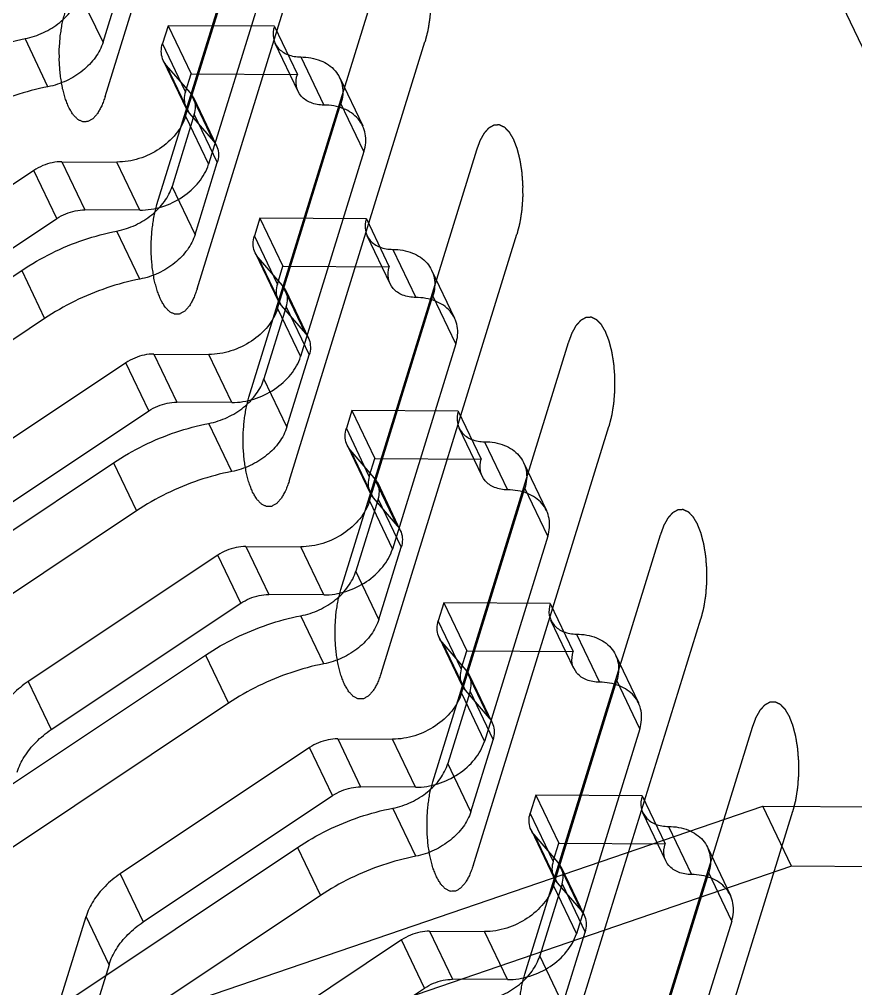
# Model space of a CAD drawing. Header units: millimetres. Extents: x 753 to 1632, y 352 to 973.
# Drawn here: x 1231.356 to 1233.516, y 774.433 to 776.938 of the extents above; entities that cross this region are included whole.
import ezdxf

# ---------------------------------------------------------------- set-up
doc = ezdxf.new("R2010")
doc.units = ezdxf.units.MM
doc.header["$LTSCALE"] = 30.734
doc.linetypes.add('HIDDEN', pattern=[0.2, 0.1, -0.1])
doc.layers.get('0').update_dxf_attribs({"linetype": 'CONTINUOUS'})
doc.layers.add('CURVES', color=7, linetype='CONTINUOUS')

msp = doc.modelspace()

# ---------------------------------------------------------------- linework, layer by layer
at = {"color": 6, "linetype": 'Continuous'}
for p, q in [((1231.78519, 776.68779), (1231.949, 777.21787)), ((1232.00838, 777.09356), (1231.84457, 776.56348)), ((1231.57191, 776.87901), (1231.62944, 777.06519)), ((1231.57191, 776.87901), (1231.51253, 777.00332)), ((1231.73968, 776.92173), (1231.72538, 776.87545)), ((1232.01455, 776.92009), (1231.73968, 776.92173)), ((1231.73968, 776.92173), (1231.79906, 776.79741)), ((1232.01454, 776.91996), (1232.07392, 776.79565)), ((1231.42957, 776.76384), (1231.37019, 776.88816)), ((1231.78476, 776.75114), (1231.72538, 776.87545)), ((1232.07598, 776.75174), (1232.0166, 776.87606)), ((1231.72752, 776.8318), (1231.7869, 776.70749)), ((1232.08263, 776.84082), (1232.142, 776.71651)), ((1231.79764, 776.74779), (1231.73532, 776.8199)), ((1231.73532, 776.8199), (1231.7947, 776.69559)), ((1231.78476, 776.75114), (1231.79906, 776.79741)), ((1231.79906, 776.79741), (1232.07393, 776.79578)), ((1232.18325, 776.78713), (1232.24263, 776.66281)), ((1231.85702, 776.62347), (1231.79764, 776.74779)), ((1231.80544, 776.73589), (1231.86482, 776.61157)), ((1232.0227, 776.19053), (1232.18651, 776.72061)), ((1232.24589, 776.59629), (1232.18651, 776.72061)), ((1231.80758, 776.69224), (1231.75004, 776.50605)), ((1231.78519, 776.68779), (1231.84457, 776.56348)), ((1231.7947, 776.69559), (1231.85702, 776.62347)), ((1231.80758, 776.69224), (1231.86695, 776.56792)), ((1232.24589, 776.59629), (1232.08208, 776.06621)), ((1231.46548, 776.5701), (1231.60753, 776.56925)), ((1231.46548, 776.5701), (1231.52486, 776.44578)), ((1231.6669, 776.44494), (1231.60753, 776.56925)), ((1231.80942, 776.38174), (1231.86695, 776.56792)), ((1231.39307, 776.54754), (1230.90376, 776.22106)), ((1231.45245, 776.42323), (1231.39307, 776.54754)), ((1231.80942, 776.38174), (1231.75004, 776.50605)), ((1231.6669, 776.44494), (1231.52486, 776.44578)), ((1230.96313, 776.09675), (1231.45245, 776.42323)), ((1231.97719, 776.42446), (1231.96289, 776.37819)), ((1232.25206, 776.42282), (1231.97719, 776.42446)), ((1231.97719, 776.42446), (1232.03657, 776.30014)), ((1232.25205, 776.42269), (1232.31143, 776.29838)), ((1231.66708, 776.26657), (1231.60771, 776.39089)), ((1232.02227, 776.25387), (1231.96289, 776.37819)), ((1232.31349, 776.25447), (1232.25411, 776.37879)), ((1231.96503, 776.33454), (1232.02441, 776.21022)), ((1232.32014, 776.34355), (1232.37952, 776.21924)), ((1232.03515, 776.25052), (1231.97283, 776.32263)), ((1231.97283, 776.32263), (1232.03221, 776.19832)), ((1230.72125, 775.86196), (1231.36158, 776.2892)), ((1231.36158, 776.2892), (1231.42096, 776.16488)), ((1232.02227, 776.25387), (1232.03657, 776.30014)), ((1232.03657, 776.30014), (1232.31144, 776.29851)), ((1232.42077, 776.28986), (1232.48014, 776.16554)), ((1232.09453, 776.1262), (1232.03515, 776.25052)), ((1232.04295, 776.23862), (1232.10233, 776.1143)), ((1232.26021, 775.69326), (1232.42402, 776.22334)), ((1232.4834, 776.09902), (1232.42402, 776.22334)), ((1232.04509, 776.19497), (1231.98755, 776.00879)), ((1232.0227, 776.19053), (1232.08208, 776.06621)), ((1232.03221, 776.19832), (1232.09453, 776.1262)), ((1232.04509, 776.19497), (1232.10447, 776.07065)), ((1231.42096, 776.16488), (1230.78063, 775.73764)), ((1232.4834, 776.09902), (1232.31959, 775.56894)), ((1231.70299, 776.07283), (1231.84504, 776.07198)), ((1231.70299, 776.07283), (1231.76237, 775.94851)), ((1231.90442, 775.94767), (1231.84504, 776.07198)), ((1232.04693, 775.88447), (1232.10447, 776.07065)), ((1231.63058, 776.05027), (1231.14127, 775.72379)), ((1231.68996, 775.92596), (1231.63058, 776.05027)), ((1232.04693, 775.88447), (1231.98755, 776.00879)), ((1231.90442, 775.94767), (1231.76237, 775.94851)), ((1231.20064, 775.59948), (1231.68996, 775.92596)), ((1232.2147, 775.92719), (1232.2004, 775.88092)), ((1232.48957, 775.92556), (1232.2147, 775.92719)), ((1232.2147, 775.92719), (1232.27408, 775.80287)), ((1232.48956, 775.92543), (1232.54894, 775.80111)), ((1231.90459, 775.7693), (1231.84522, 775.89362)), ((1232.25978, 775.7566), (1232.2004, 775.88092)), ((1232.551, 775.7572), (1232.49162, 775.88152)), ((1232.20254, 775.83727), (1232.26192, 775.71295)), ((1232.55765, 775.84629), (1232.61703, 775.72197)), ((1232.27266, 775.75325), (1232.21034, 775.82537)), ((1232.21034, 775.82537), (1232.26972, 775.70105)), ((1230.95876, 775.36469), (1231.59909, 775.79193)), ((1231.59909, 775.79193), (1231.65847, 775.66761)), ((1232.25978, 775.7566), (1232.27408, 775.80287)), ((1232.27408, 775.80287), (1232.54895, 775.80124)), ((1232.65828, 775.79259), (1232.71765, 775.66827)), ((1232.33204, 775.62893), (1232.27266, 775.75325)), ((1232.28046, 775.74135), (1232.33984, 775.61703)), ((1232.49773, 775.19599), (1232.66153, 775.72607)), ((1232.72091, 775.60175), (1232.66153, 775.72607)), ((1232.2826, 775.6977), (1232.22506, 775.51152)), ((1232.26021, 775.69326), (1232.31959, 775.56894)), ((1232.26972, 775.70105), (1232.33204, 775.62893)), ((1232.2826, 775.6977), (1232.34198, 775.57338)), ((1231.65847, 775.66761), (1231.01814, 775.24038)), ((1232.72091, 775.60175), (1232.5571, 775.07167)), ((1231.86809, 775.55301), (1231.37878, 775.22653)), ((1231.92747, 775.42869), (1231.86809, 775.55301)), ((1231.9405, 775.57556), (1232.08255, 775.57472)), ((1231.9405, 775.57556), (1231.99988, 775.45124)), ((1232.14193, 775.4504), (1232.08255, 775.57472)), ((1232.28444, 775.3872), (1232.34198, 775.57338)), ((1232.28444, 775.3872), (1232.22506, 775.51152)), ((1231.43816, 775.10221), (1231.92747, 775.42869)), ((1232.14193, 775.4504), (1231.99988, 775.45124)), ((1232.45222, 775.42992), (1232.43792, 775.38365)), ((1232.72708, 775.42829), (1232.45222, 775.42992)), ((1232.45222, 775.42992), (1232.51159, 775.30561)), ((1232.72708, 775.42816), (1232.78645, 775.30384)), ((1232.14211, 775.27204), (1232.08273, 775.39635)), ((1232.49729, 775.25933), (1232.43792, 775.38365)), ((1232.78851, 775.25993), (1232.72913, 775.38425)), ((1232.44005, 775.34), (1232.49943, 775.21568)), ((1232.51017, 775.25598), (1232.44785, 775.3281)), ((1232.44785, 775.3281), (1232.50723, 775.20378)), ((1232.79516, 775.34902), (1232.85454, 775.2247)), ((1232.49729, 775.25933), (1232.51159, 775.30561)), ((1232.51159, 775.30561), (1232.78646, 775.30397)), ((1231.19628, 774.86743), (1231.8366, 775.29466)), ((1231.8366, 775.29466), (1231.89598, 775.17034)), ((1232.89579, 775.29532), (1232.95517, 775.171)), ((1232.56955, 775.13167), (1232.51017, 775.25598)), ((1232.51797, 775.24408), (1232.57735, 775.11976)), ((1232.73524, 774.69872), (1232.89904, 775.2288)), ((1232.95842, 775.10448), (1232.89904, 775.2288)), ((1231.37878, 775.22653), (1231.43816, 775.10221)), ((1232.50723, 775.20378), (1232.56955, 775.13167)), ((1232.52011, 775.20043), (1232.46258, 775.01425)), ((1232.49773, 775.19599), (1232.5571, 775.07167)), ((1232.52011, 775.20043), (1232.57949, 775.07611)), ((1231.89598, 775.17034), (1231.25565, 774.74311)), ((1232.95842, 775.10448), (1232.79461, 774.5744)), ((1232.17801, 775.07829), (1232.32006, 775.07745)), ((1232.17801, 775.07829), (1232.23739, 774.95397)), ((1232.37944, 774.95313), (1232.32006, 775.07745)), ((1232.1056, 775.05574), (1231.61629, 774.72926)), ((1232.16498, 774.93142), (1232.1056, 775.05574)), ((1232.52195, 774.88993), (1232.57949, 775.07611)), ((1232.52195, 774.88993), (1232.46258, 775.01425)), ((1232.37944, 774.95313), (1232.23739, 774.95397)), ((1231.67567, 774.60494), (1232.16498, 774.93142)), ((1232.68973, 774.93265), (1232.67543, 774.88638)), ((1232.9646, 774.93102), (1232.68973, 774.93265)), ((1232.68973, 774.93265), (1232.7491, 774.80834)), ((1232.96459, 774.93089), (1233.02396, 774.80657)), ((1228.88166, 773.40034), (1233.27636, 774.90433)), ((1233.27636, 774.90433), (1234.13851, 774.8992)), ((1233.35058, 774.74893), (1233.27636, 774.90433)), ((1232.37962, 774.77477), (1232.32024, 774.89908)), ((1232.7348, 774.76206), (1232.67543, 774.88638)), ((1233.02602, 774.76266), (1232.96664, 774.88698)), ((1233.03267, 774.85175), (1233.09205, 774.72743)), ((1232.67756, 774.84273), (1232.73694, 774.71841)), ((1232.74768, 774.75871), (1232.68536, 774.83083)), ((1232.68536, 774.83083), (1232.74474, 774.70651)), ((1232.7348, 774.76206), (1232.7491, 774.80834)), ((1232.7491, 774.80834), (1233.02397, 774.8067)), ((1231.43379, 774.37016), (1232.07411, 774.79739)), ((1232.07411, 774.79739), (1232.13349, 774.67308)), ((1233.1333, 774.79805), (1233.19268, 774.67374)), ((1232.80706, 774.6344), (1232.74768, 774.75871)), ((1233.35058, 774.74893), (1228.95588, 773.24494)), ((1231.61629, 774.72926), (1231.67567, 774.60494)), ((1232.75548, 774.74681), (1232.81486, 774.62249)), ((1232.97275, 774.20145), (1233.13656, 774.73153)), ((1233.19593, 774.60721), (1233.13656, 774.73153)), ((1234.21273, 774.7438), (1233.35058, 774.74893)), ((1232.75762, 774.70316), (1232.70009, 774.51698)), ((1232.74474, 774.70651), (1232.80706, 774.6344)), ((1232.75762, 774.70316), (1232.817, 774.57885)), ((1232.73524, 774.69872), (1232.79461, 774.5744)), ((1232.13349, 774.67308), (1231.49316, 774.24584)), ((1231.44774, 774.35925), (1231.52794, 774.6188)), ((1231.58732, 774.49448), (1231.52794, 774.6188)), ((1233.19593, 774.60721), (1233.03213, 774.07713)), ((1232.41552, 774.58102), (1232.55757, 774.58018)), ((1232.41552, 774.58102), (1232.4749, 774.45671)), ((1232.61695, 774.45586), (1232.55757, 774.58018)), ((1232.75946, 774.39266), (1232.817, 774.57885)), ((1232.34312, 774.55847), (1231.8538, 774.23199)), ((1232.40249, 774.43415), (1232.34312, 774.55847)), ((1232.75946, 774.39266), (1232.70009, 774.51698)), ((1231.58732, 774.49448), (1231.50712, 774.23493)), ((1232.61695, 774.45586), (1232.4749, 774.45671)), ((1231.91318, 774.10767), (1232.40249, 774.43415))]:
    msp.add_line(p, q, dxfattribs=at)
at = {"color": 7, "linetype": 'Continuous'}
msp.add_line((1233.45344, 777.03338), (1240.28188, 762.73691), dxfattribs=at)
at = {"color": 6, "linetype": 'Continuous'}
for points, start_tangent, end_tangent in [([(1231.37019, 776.88816), (1231.41788, 776.90377), (1231.46004, 776.93006), (1231.49272, 776.96432), (1231.51253, 777.00332)], (0.9817247, 0.1903069), (0.2952474, 0.9554208)), ([(1232.01452, 776.92003), (1232.01228, 776.88936), (1232.02454, 776.86401), (1232.04907, 776.84701), (1232.08263, 776.84082)], (-0.2986448, -0.9543643), (0.9999823, -0.0059479)), ([(1231.12407, 776.78647), (1231.20173, 776.83118), (1231.28467, 776.86545), (1231.37019, 776.88816)], (0.8318392, 0.5550168), (0.9817247, 0.1903069)), ([(1231.57191, 776.87901), (1231.5521, 776.84), (1231.51942, 776.80574), (1231.47726, 776.77945), (1231.42957, 776.76384)], (-0.2952474, -0.9554208), (-0.9817247, -0.1903069)), ([(1231.73532, 776.8199), (1231.72565, 776.83621), (1231.72226, 776.85516), (1231.72538, 776.87545)], (-0.6538397, 0.7566331), (0.2952474, 0.9554208)), ([(1232.08263, 776.84082), (1232.13406, 776.83126), (1232.17136, 776.80526), (1232.18985, 776.76671), (1232.18651, 776.72061)], (0.9999823, -0.0059479), (-0.2952474, -0.9554208)), ([(1232.142, 776.71651), (1232.10824, 776.72278), (1232.08374, 776.7399), (1232.07163, 776.76523), (1232.07389, 776.79571)], (-0.9999823, 0.0059479), (0.2986448, 0.9543643)), ([(1231.42957, 776.76384), (1231.34404, 776.74113), (1231.2611, 776.70686), (1231.18345, 776.66215)], (-0.9817247, -0.1903069), (-0.8318392, -0.5550168)), ([(1231.78476, 776.75114), (1231.78164, 776.73085), (1231.78503, 776.7119), (1231.7947, 776.69559)], (-0.2952474, -0.9554208), (0.6538397, -0.7566331)), ([(1231.80758, 776.69224), (1231.81069, 776.71253), (1231.8073, 776.73148), (1231.79764, 776.74779)], (0.2952474, 0.9554208), (-0.6538397, 0.7566331)), ([(1232.24589, 776.59629), (1232.24922, 776.64239), (1232.23074, 776.68095), (1232.19344, 776.70695), (1232.142, 776.71651)], (0.2952474, 0.9554208), (-0.9999823, 0.0059479)), ([(1231.78519, 776.68779), (1231.76007, 776.64182), (1231.71787, 776.60363), (1231.66467, 776.57817), (1231.60753, 776.56925)], (-0.2952474, -0.9554208), (-0.9999823, 0.0059479)), ([(1231.85702, 776.62347), (1231.86668, 776.60716), (1231.87007, 776.58821), (1231.86695, 776.56792)], (0.6538397, -0.7566331), (-0.2952474, -0.9554208)), ([(1231.46548, 776.5701), (1231.44075, 776.56757), (1231.41605, 776.55988), (1231.39307, 776.54754)], (-0.9999823, 0.0059479), (-0.8318392, -0.5550168)), ([(1231.6669, 776.44494), (1231.72405, 776.45385), (1231.77725, 776.47931), (1231.81945, 776.5175), (1231.84457, 776.56348)], (0.9999823, -0.0059479), (0.2952474, 0.9554208)), ([(1231.60771, 776.39089), (1231.65539, 776.4065), (1231.69756, 776.43279), (1231.73023, 776.46705), (1231.75004, 776.50605)], (0.9817247, 0.1903069), (0.2952474, 0.9554208)), ([(1231.45245, 776.42323), (1231.47543, 776.43556), (1231.50012, 776.44325), (1231.52486, 776.44578)], (0.8318392, 0.5550168), (0.9999823, -0.0059479)), ([(1232.25203, 776.42276), (1232.2498, 776.39209), (1232.26205, 776.36675), (1232.28658, 776.34974), (1232.32014, 776.34355)], (-0.2986448, -0.9543643), (0.9999823, -0.0059479)), ([(1231.36158, 776.2892), (1231.43924, 776.33391), (1231.52218, 776.36818), (1231.60771, 776.39089)], (0.8318392, 0.5550168), (0.9817247, 0.1903069)), ([(1231.80942, 776.38174), (1231.78961, 776.34273), (1231.75693, 776.30848), (1231.71477, 776.28218), (1231.66708, 776.26657)], (-0.2952474, -0.9554208), (-0.9817247, -0.1903069)), ([(1231.97283, 776.32263), (1231.96317, 776.33894), (1231.95978, 776.35789), (1231.96289, 776.37819)], (-0.6538397, 0.7566331), (0.2952474, 0.9554208)), ([(1232.32014, 776.34355), (1232.37157, 776.334), (1232.40887, 776.30799), (1232.42736, 776.26944), (1232.42402, 776.22334)], (0.9999823, -0.0059479), (-0.2952474, -0.9554208)), ([(1232.37952, 776.21924), (1232.34575, 776.22551), (1232.32125, 776.24263), (1232.30914, 776.26796), (1232.3114, 776.29844)], (-0.9999823, 0.0059479), (0.2986448, 0.9543643)), ([(1231.66708, 776.26657), (1231.58155, 776.24386), (1231.49862, 776.2096), (1231.42096, 776.16488)], (-0.9817247, -0.1903069), (-0.8318392, -0.5550168)), ([(1232.02227, 776.25387), (1232.01915, 776.23358), (1232.02254, 776.21463), (1232.03221, 776.19832)], (-0.2952474, -0.9554208), (0.6538397, -0.7566331)), ([(1232.04509, 776.19497), (1232.04821, 776.21526), (1232.04482, 776.23421), (1232.03515, 776.25052)], (0.2952474, 0.9554208), (-0.6538397, 0.7566331)), ([(1232.4834, 776.09902), (1232.48674, 776.14512), (1232.46825, 776.18368), (1232.43095, 776.20968), (1232.37952, 776.21924)], (0.2952474, 0.9554208), (-0.9999823, 0.0059479)), ([(1232.0227, 776.19053), (1231.99759, 776.14455), (1231.95538, 776.10636), (1231.90218, 776.0809), (1231.84504, 776.07198)], (-0.2952474, -0.9554208), (-0.9999823, 0.0059479)), ([(1232.09453, 776.1262), (1232.10419, 776.10989), (1232.10758, 776.09094), (1232.10447, 776.07065)], (0.6538397, -0.7566331), (-0.2952474, -0.9554208)), ([(1231.70299, 776.07283), (1231.67826, 776.0703), (1231.65356, 776.06261), (1231.63058, 776.05027)], (-0.9999823, 0.0059479), (-0.8318392, -0.5550168)), ([(1231.90442, 775.94767), (1231.96156, 775.95658), (1232.01476, 775.98204), (1232.05696, 776.02024), (1232.08208, 776.06621)], (0.9999823, -0.0059479), (0.2952474, 0.9554208)), ([(1231.84522, 775.89362), (1231.8929, 775.90923), (1231.93507, 775.93552), (1231.96774, 775.96978), (1231.98755, 776.00879)], (0.9817247, 0.1903069), (0.2952474, 0.9554208)), ([(1231.68996, 775.92596), (1231.71294, 775.93829), (1231.73764, 775.94598), (1231.76237, 775.94851)], (0.8318392, 0.5550168), (0.9999823, -0.0059479)), ([(1232.48954, 775.92549), (1232.48731, 775.89482), (1232.49956, 775.86948), (1232.52409, 775.85247), (1232.55765, 775.84629)], (-0.2986448, -0.9543643), (0.9999823, -0.0059479)), ([(1231.59909, 775.79193), (1231.67675, 775.83664), (1231.75969, 775.87091), (1231.84522, 775.89362)], (0.8318392, 0.5550168), (0.9817247, 0.1903069)), ([(1232.04693, 775.88447), (1232.02712, 775.84546), (1231.99444, 775.81121), (1231.95228, 775.78491), (1231.90459, 775.7693)], (-0.2952474, -0.9554208), (-0.9817247, -0.1903069)), ([(1232.21034, 775.82537), (1232.20068, 775.84168), (1232.19729, 775.86063), (1232.2004, 775.88092)], (-0.6538397, 0.7566331), (0.2952474, 0.9554208)), ([(1232.55765, 775.84629), (1232.60908, 775.83673), (1232.64638, 775.81073), (1232.66487, 775.77217), (1232.66153, 775.72607)], (0.9999823, -0.0059479), (-0.2952474, -0.9554208)), ([(1232.61703, 775.72197), (1232.58326, 775.72824), (1232.55876, 775.74536), (1232.54665, 775.77069), (1232.54892, 775.80117)], (-0.9999823, 0.0059479), (0.2986448, 0.9543643)), ([(1231.90459, 775.7693), (1231.81907, 775.7466), (1231.73613, 775.71233), (1231.65847, 775.66761)], (-0.9817247, -0.1903069), (-0.8318392, -0.5550168)), ([(1232.25978, 775.7566), (1232.25666, 775.73631), (1232.26005, 775.71736), (1232.26972, 775.70105)], (-0.2952474, -0.9554208), (0.6538397, -0.7566331)), ([(1232.2826, 775.6977), (1232.28572, 775.71799), (1232.28233, 775.73694), (1232.27266, 775.75325)], (0.2952474, 0.9554208), (-0.6538397, 0.7566331)), ([(1232.72091, 775.60175), (1232.72425, 775.64785), (1232.70576, 775.68641), (1232.66846, 775.71241), (1232.61703, 775.72197)], (0.2952474, 0.9554208), (-0.9999823, 0.0059479)), ([(1232.26021, 775.69326), (1232.2351, 775.64728), (1232.1929, 775.60909), (1232.13969, 775.58363), (1232.08255, 775.57472)], (-0.2952474, -0.9554208), (-0.9999823, 0.0059479)), ([(1232.33204, 775.62893), (1232.3417, 775.61262), (1232.34509, 775.59367), (1232.34198, 775.57338)], (0.6538397, -0.7566331), (-0.2952474, -0.9554208)), ([(1231.9405, 775.57556), (1231.91577, 775.57303), (1231.89107, 775.56534), (1231.86809, 775.55301)], (-0.9999823, 0.0059479), (-0.8318392, -0.5550168)), ([(1232.14193, 775.4504), (1232.19907, 775.45931), (1232.25227, 775.48477), (1232.29447, 775.52297), (1232.31959, 775.56894)], (0.9999823, -0.0059479), (0.2952474, 0.9554208)), ([(1232.08273, 775.39635), (1232.13041, 775.41196), (1232.17258, 775.43826), (1232.20525, 775.47251), (1232.22506, 775.51152)], (0.9817247, 0.1903069), (0.2952474, 0.9554208)), ([(1231.92747, 775.42869), (1231.95045, 775.44102), (1231.97515, 775.44872), (1231.99988, 775.45124)], (0.8318392, 0.5550168), (0.9999823, -0.0059479)), ([(1232.72705, 775.42822), (1232.72482, 775.39755), (1232.73707, 775.37221), (1232.7616, 775.35521), (1232.79516, 775.34902)], (-0.2986448, -0.9543643), (0.9999823, -0.0059479)), ([(1231.8366, 775.29466), (1231.91426, 775.33938), (1231.9972, 775.37364), (1232.08273, 775.39635)], (0.8318392, 0.5550168), (0.9817247, 0.1903069)), ([(1232.28444, 775.3872), (1232.26463, 775.3482), (1232.23196, 775.31394), (1232.18979, 775.28765), (1232.14211, 775.27204)], (-0.2952474, -0.9554208), (-0.9817247, -0.1903069)), ([(1232.44785, 775.3281), (1232.43819, 775.34441), (1232.4348, 775.36336), (1232.43792, 775.38365)], (-0.6538397, 0.7566331), (0.2952474, 0.9554208)), ([(1232.79516, 775.34902), (1232.84659, 775.33946), (1232.8839, 775.31346), (1232.90238, 775.2749), (1232.89904, 775.2288)], (0.9999823, -0.0059479), (-0.2952474, -0.9554208)), ([(1232.85454, 775.2247), (1232.82077, 775.23097), (1232.79627, 775.24809), (1232.78416, 775.27342), (1232.78643, 775.30391)], (-0.9999823, 0.0059479), (0.2986448, 0.9543643)), ([(1232.14211, 775.27204), (1232.05658, 775.24933), (1231.97364, 775.21506), (1231.89598, 775.17034)], (-0.9817247, -0.1903069), (-0.8318392, -0.5550168)), ([(1232.49729, 775.25933), (1232.49418, 775.23904), (1232.49757, 775.22009), (1232.50723, 775.20378)], (-0.2952474, -0.9554208), (0.6538397, -0.7566331)), ([(1232.52011, 775.20043), (1232.52323, 775.22072), (1232.51984, 775.23967), (1232.51017, 775.25598)], (0.2952474, 0.9554208), (-0.6538397, 0.7566331)), ([(1231.37878, 775.22653), (1231.33939, 775.19426), (1231.30926, 775.15658), (1231.29043, 775.11607)], (-0.8318392, -0.5550168), (-0.2952474, -0.9554208)), ([(1232.95842, 775.10448), (1232.96176, 775.15059), (1232.94327, 775.18914), (1232.90597, 775.21514), (1232.85454, 775.2247)], (0.2952474, 0.9554208), (-0.9999823, 0.0059479)), ([(1232.49773, 775.19599), (1232.47261, 775.15002), (1232.43041, 775.11182), (1232.3772, 775.08636), (1232.32006, 775.07745)], (-0.2952474, -0.9554208), (-0.9999823, 0.0059479)), ([(1232.56955, 775.13167), (1232.57922, 775.11536), (1232.58261, 775.09641), (1232.57949, 775.07611)], (0.6538397, -0.7566331), (-0.2952474, -0.9554208)), ([(1231.34981, 774.99175), (1231.36864, 775.03226), (1231.39877, 775.06994), (1231.43816, 775.10221)], (0.2952474, 0.9554208), (0.8318392, 0.5550168)), ([(1232.17801, 775.07829), (1232.15328, 775.07576), (1232.12858, 775.06807), (1232.1056, 775.05574)], (-0.9999823, 0.0059479), (-0.8318392, -0.5550168)), ([(1232.37944, 774.95313), (1232.43658, 774.96204), (1232.48978, 774.9875), (1232.53199, 775.0257), (1232.5571, 775.07167)], (0.9999823, -0.0059479), (0.2952474, 0.9554208)), ([(1232.32024, 774.89908), (1232.36793, 774.91469), (1232.41009, 774.94099), (1232.44276, 774.97524), (1232.46258, 775.01425)], (0.9817247, 0.1903069), (0.2952474, 0.9554208)), ([(1232.16498, 774.93142), (1232.18796, 774.94375), (1232.21266, 774.95145), (1232.23739, 774.95397)], (0.8318392, 0.5550168), (0.9999823, -0.0059479)), ([(1232.96456, 774.93095), (1232.96233, 774.90028), (1232.97458, 774.87494), (1232.99911, 774.85794), (1233.03267, 774.85175)], (-0.2986448, -0.9543643), (0.9999823, -0.0059479)), ([(1232.07411, 774.79739), (1232.15177, 774.84211), (1232.23471, 774.87638), (1232.32024, 774.89908)], (0.8318392, 0.5550168), (0.9817247, 0.1903069)), ([(1232.52195, 774.88993), (1232.50214, 774.85093), (1232.46947, 774.81667), (1232.4273, 774.79038), (1232.37962, 774.77477)], (-0.2952474, -0.9554208), (-0.9817247, -0.1903069)), ([(1232.68536, 774.83083), (1232.6757, 774.84714), (1232.67231, 774.86609), (1232.67543, 774.88638)], (-0.6538397, 0.7566331), (0.2952474, 0.9554208)), ([(1233.03267, 774.85175), (1233.08411, 774.84219), (1233.12141, 774.81619), (1233.13989, 774.77763), (1233.13656, 774.73153)], (0.9999823, -0.0059479), (-0.2952474, -0.9554208)), ([(1233.09205, 774.72743), (1233.05828, 774.7337), (1233.03378, 774.75082), (1233.02167, 774.77615), (1233.02394, 774.80664)], (-0.9999823, 0.0059479), (0.2986448, 0.9543643)), ([(1232.37962, 774.77477), (1232.29409, 774.75206), (1232.21115, 774.71779), (1232.13349, 774.67308)], (-0.9817247, -0.1903069), (-0.8318392, -0.5550168)), ([(1232.7348, 774.76206), (1232.73169, 774.74177), (1232.73508, 774.72282), (1232.74474, 774.70651)], (-0.2952474, -0.9554208), (0.6538397, -0.7566331)), ([(1232.75762, 774.70316), (1232.76074, 774.72345), (1232.75735, 774.7424), (1232.74768, 774.75871)], (0.2952474, 0.9554208), (-0.6538397, 0.7566331)), ([(1231.61629, 774.72926), (1231.57691, 774.69699), (1231.54677, 774.65931), (1231.52794, 774.6188)], (-0.8318392, -0.5550168), (-0.2952474, -0.9554208)), ([(1233.19593, 774.60721), (1233.19927, 774.65332), (1233.18078, 774.69187), (1233.14348, 774.71787), (1233.09205, 774.72743)], (0.2952474, 0.9554208), (-0.9999823, 0.0059479)), ([(1232.73524, 774.69872), (1232.71012, 774.65275), (1232.66792, 774.61455), (1232.61471, 774.58909), (1232.55757, 774.58018)], (-0.2952474, -0.9554208), (-0.9999823, 0.0059479)), ([(1232.80706, 774.6344), (1232.81673, 774.61809), (1232.82012, 774.59914), (1232.817, 774.57885)], (0.6538397, -0.7566331), (-0.2952474, -0.9554208)), ([(1231.58732, 774.49448), (1231.60615, 774.53499), (1231.63628, 774.57267), (1231.67567, 774.60494)], (0.2952474, 0.9554208), (0.8318392, 0.5550168)), ([(1232.41552, 774.58102), (1232.39079, 774.5785), (1232.36609, 774.5708), (1232.34312, 774.55847)], (-0.9999823, 0.0059479), (-0.8318392, -0.5550168)), ([(1232.61695, 774.45586), (1232.67409, 774.46477), (1232.7273, 774.49024), (1232.7695, 774.52843), (1232.79461, 774.5744)], (0.9999823, -0.0059479), (0.2952474, 0.9554208)), ([(1232.55775, 774.40182), (1232.60544, 774.41743), (1232.6476, 774.44372), (1232.68027, 774.47798), (1232.70009, 774.51698)], (0.9817247, 0.1903069), (0.2952474, 0.9554208)), ([(1232.40249, 774.43415), (1232.42547, 774.44649), (1232.45017, 774.45418), (1232.4749, 774.45671)], (0.8318392, 0.5550168), (0.9999823, -0.0059479))]:
    msp.add_spline(points, degree=3, dxfattribs=dict(at, start_tangent=start_tangent, end_tangent=end_tangent))
at = {"layer": 'CURVES', "color": 4, "linetype": 'Continuous'}
for p, q in [((1231.57758, 776.73886), (1231.92857, 777.87469)), ((1231.71118, 776.45915), (1232.06217, 777.59497)), ((1231.81509, 776.24159), (1232.16609, 777.37742)), ((1231.94869, 775.96188), (1232.29969, 777.09771)), ((1232.0526, 775.74433), (1232.4036, 776.88015)), ((1232.1862, 775.46461), (1232.5372, 776.60044)), ((1232.29011, 775.24706), (1232.64111, 776.38288)), ((1232.42371, 774.96734), (1232.77471, 776.10317)), ((1232.52762, 774.74979), (1232.87862, 775.88561)), ((1232.66122, 774.47008), (1233.01222, 775.6059)), ((1232.76513, 774.25252), (1233.11613, 775.38834)), ((1232.89873, 773.97281), (1233.24973, 775.10863)), ((1233.00264, 773.75525), (1233.35364, 774.89108))]:
    msp.add_line(p, q, dxfattribs=at)
at = {"layer": 'CURVES', "color": 8, "linetype": 'HIDDEN', "start_tangent": (0.3514462, 0.9362081), "end_tangent": (-0.243713, -0.9698474)}
for points in [[(1232.29969, 777.09771), (1232.30429, 777.10998), (1232.3066, 777.11612), (1232.3089, 777.12226), (1232.31161, 777.12713), (1232.31433, 777.132), (1232.31704, 777.13687), (1232.31975, 777.14174), (1232.32276, 777.14515), (1232.32578, 777.14856), (1232.32879, 777.15198), (1232.33181, 777.15539), (1232.33507, 777.15724), (1232.33833, 777.15908), (1232.3416, 777.16093), (1232.34486, 777.16278), (1232.34813, 777.16292), (1232.3514, 777.16307), (1232.35467, 777.16321), (1232.35794, 777.16335), (1232.36115, 777.16184), (1232.36436, 777.16032), (1232.36757, 777.1588), (1232.37078, 777.15729), (1232.37381, 777.15417), (1232.37684, 777.15105), (1232.37987, 777.14793), (1232.3829, 777.14481), (1232.38567, 777.14011), (1232.38845, 777.13541), (1232.39123, 777.13071), (1232.394, 777.12601), (1232.39632, 777.12008), (1232.39865, 777.11414), (1232.40097, 777.10821), (1232.40329, 777.10227), (1232.40512, 777.09526), (1232.40695, 777.08824), (1232.41061, 777.07421), (1232.41314, 777.05856), (1232.41568, 777.04291), (1232.41701, 777.02593), (1232.41833, 777.00894), (1232.41836, 776.99187), (1232.41838, 776.97479), (1232.41713, 776.95799), (1232.41589, 776.94118), (1232.41342, 776.92529), (1232.41094, 776.90939), (1232.40727, 776.89477), (1232.4036, 776.88015)], [(1232.5372, 776.60044), (1232.54181, 776.61271), (1232.54411, 776.61885), (1232.54641, 776.62499), (1232.54913, 776.62986), (1232.55184, 776.63473), (1232.55455, 776.6396), (1232.55726, 776.64447), (1232.56027, 776.64788), (1232.56329, 776.65129), (1232.5663, 776.65471), (1232.56932, 776.65812), (1232.57258, 776.65997), (1232.57584, 776.66182), (1232.57911, 776.66366), (1232.58237, 776.66551), (1232.58564, 776.66565), (1232.58891, 776.6658), (1232.59218, 776.66594), (1232.59545, 776.66609), (1232.59866, 776.66457), (1232.60187, 776.66305), (1232.60508, 776.66153), (1232.60829, 776.66002), (1232.61132, 776.6569), (1232.61435, 776.65378), (1232.61738, 776.65066), (1232.62041, 776.64754), (1232.62318, 776.64284), (1232.62596, 776.63814), (1232.62874, 776.63344), (1232.63151, 776.62874), (1232.63384, 776.62281), (1232.63616, 776.61687), (1232.63848, 776.61094), (1232.6408, 776.605), (1232.64263, 776.59799), (1232.64446, 776.59097), (1232.64812, 776.57695), (1232.65065, 776.56129), (1232.65319, 776.54564), (1232.65452, 776.52866), (1232.65584, 776.51167), (1232.65587, 776.4946), (1232.65589, 776.47753), (1232.65464, 776.46072), (1232.6534, 776.44391), (1232.65093, 776.42802), (1232.64846, 776.41212), (1232.64478, 776.3975), (1232.64111, 776.38288)], [(1232.77471, 776.10317), (1232.77932, 776.11545), (1232.78162, 776.12158), (1232.78393, 776.12772), (1232.78664, 776.13259), (1232.78935, 776.13746), (1232.79206, 776.14233), (1232.79477, 776.1472), (1232.79779, 776.15061), (1232.8008, 776.15403), (1232.80382, 776.15744), (1232.80683, 776.16085), (1232.81009, 776.1627), (1232.81336, 776.16455), (1232.81662, 776.16639), (1232.81988, 776.16824), (1232.82315, 776.16838), (1232.82642, 776.16853), (1232.82969, 776.16867), (1232.83296, 776.16882), (1232.83617, 776.1673), (1232.83938, 776.16578), (1232.84259, 776.16427), (1232.84581, 776.16275), (1232.84883, 776.15963), (1232.85186, 776.15651), (1232.85489, 776.15339), (1232.85792, 776.15027), (1232.8607, 776.14557), (1232.86347, 776.14087), (1232.86625, 776.13617), (1232.86902, 776.13147), (1232.87135, 776.12554), (1232.87367, 776.1196), (1232.87599, 776.11367), (1232.87831, 776.10773), (1232.88014, 776.10072), (1232.88197, 776.09371), (1232.88563, 776.07968), (1232.88816, 776.06403), (1232.8907, 776.04837), (1232.89203, 776.03139), (1232.89336, 776.01441), (1232.89338, 775.99733), (1232.8934, 775.98026), (1232.89216, 775.96345), (1232.89091, 775.94665), (1232.88844, 775.93075), (1232.88597, 775.91485), (1232.88229, 775.90023), (1232.87862, 775.88561)], [(1233.01222, 775.6059), (1233.01683, 775.61818), (1233.01913, 775.62432), (1233.02144, 775.63045), (1233.02415, 775.63532), (1233.02686, 775.64019), (1233.02957, 775.64506), (1233.03228, 775.64993), (1233.0353, 775.65334), (1233.03831, 775.65676), (1233.04133, 775.66017), (1233.04434, 775.66359), (1233.0476, 775.66543), (1233.05087, 775.66728), (1233.05413, 775.66912), (1233.05739, 775.67097), (1233.06066, 775.67112), (1233.06393, 775.67126), (1233.0672, 775.6714), (1233.07047, 775.67155), (1233.07368, 775.67003), (1233.0769, 775.66851), (1233.08011, 775.667), (1233.08332, 775.66548), (1233.08635, 775.66236), (1233.08937, 775.65924), (1233.0924, 775.65612), (1233.09543, 775.653), (1233.09821, 775.6483), (1233.10098, 775.6436), (1233.10376, 775.6389), (1233.10654, 775.6342), (1233.10886, 775.62827), (1233.11118, 775.62233), (1233.1135, 775.6164), (1233.11582, 775.61047), (1233.11765, 775.60345), (1233.11948, 775.59644), (1233.12314, 775.58241), (1233.12567, 775.56676), (1233.12821, 775.5511), (1233.12954, 775.53412), (1233.13087, 775.51714), (1233.13089, 775.50006), (1233.13091, 775.48299), (1233.12967, 775.46618), (1233.12842, 775.44938), (1233.12595, 775.43348), (1233.12348, 775.41759), (1233.1198, 775.40297), (1233.11613, 775.38834)], [(1233.24973, 775.10863), (1233.25434, 775.12091), (1233.25664, 775.12705), (1233.25895, 775.13319), (1233.26166, 775.13805), (1233.26437, 775.14292), (1233.26708, 775.14779), (1233.26979, 775.15266), (1233.27281, 775.15608), (1233.27582, 775.15949), (1233.27884, 775.1629), (1233.28185, 775.16632), (1233.28512, 775.16816), (1233.28838, 775.17001), (1233.29164, 775.17186), (1233.2949, 775.1737), (1233.29817, 775.17385), (1233.30144, 775.17399), (1233.30471, 775.17414), (1233.30798, 775.17428), (1233.3112, 775.17276), (1233.31441, 775.17125), (1233.31762, 775.16973), (1233.32083, 775.16821), (1233.32386, 775.16509), (1233.32689, 775.16197), (1233.32991, 775.15885), (1233.33294, 775.15573), (1233.33572, 775.15103), (1233.33849, 775.14633), (1233.34127, 775.14164), (1233.34405, 775.13694), (1233.34637, 775.131), (1233.34869, 775.12507), (1233.35101, 775.11913), (1233.35333, 775.1132), (1233.35516, 775.10618), (1233.35699, 775.09917), (1233.36065, 775.08514), (1233.36319, 775.06949), (1233.36572, 775.05384), (1233.36705, 775.03685), (1233.36838, 775.01987), (1233.3684, 775.00279), (1233.36843, 774.98572), (1233.36718, 774.96891), (1233.36593, 774.95211), (1233.36346, 774.93621), (1233.36099, 774.92032), (1233.35732, 774.9057), (1233.35364, 774.89108)]]:
    msp.add_spline(points, degree=3, dxfattribs=at)
at = {"layer": 'CURVES', "color": 4, "linetype": 'Continuous', "start_tangent": (-0.3514462, -0.9362081), "end_tangent": (0.243713, 0.9698474)}
for points in [[(1231.57758, 776.73886), (1231.57297, 776.72659), (1231.57067, 776.72045), (1231.56836, 776.71431), (1231.56565, 776.70944), (1231.56294, 776.70457), (1231.56023, 776.6997), (1231.55752, 776.69483), (1231.5545, 776.69142), (1231.55149, 776.68801), (1231.54847, 776.68459), (1231.54546, 776.68118), (1231.54219, 776.67933), (1231.53893, 776.67748), (1231.53567, 776.67564), (1231.53241, 776.67379), (1231.52914, 776.67365), (1231.52587, 776.6735), (1231.52259, 776.67336), (1231.51932, 776.67322), (1231.51611, 776.67473), (1231.5129, 776.67625), (1231.50969, 776.67777), (1231.50648, 776.67928), (1231.50345, 776.6824), (1231.50042, 776.68552), (1231.49739, 776.68864), (1231.49437, 776.69176), (1231.49159, 776.69646), (1231.48881, 776.70116), (1231.48604, 776.70586), (1231.48326, 776.71056), (1231.48094, 776.71649), (1231.47862, 776.72243), (1231.4763, 776.72836), (1231.47398, 776.7343), (1231.47215, 776.74131), (1231.47032, 776.74833), (1231.46666, 776.76235), (1231.46412, 776.77801), (1231.46159, 776.79366), (1231.46026, 776.81064), (1231.45893, 776.82763), (1231.45891, 776.8447), (1231.45888, 776.86178), (1231.46013, 776.87858), (1231.46138, 776.89539), (1231.46385, 776.91128), (1231.46632, 776.92718), (1231.46999, 776.9418), (1231.47367, 776.95642)], [(1231.81509, 776.24159), (1231.81048, 776.22932), (1231.80818, 776.22318), (1231.80587, 776.21704), (1231.80316, 776.21217), (1231.80045, 776.2073), (1231.79774, 776.20243), (1231.79503, 776.19756), (1231.79201, 776.19415), (1231.789, 776.19074), (1231.78598, 776.18732), (1231.78297, 776.18391), (1231.7797, 776.18206), (1231.77644, 776.18022), (1231.77318, 776.17837), (1231.76992, 776.17652), (1231.76665, 776.17638), (1231.76338, 776.17624), (1231.76011, 776.17609), (1231.75683, 776.17595), (1231.75362, 776.17746), (1231.75041, 776.17898), (1231.7472, 776.1805), (1231.74399, 776.18201), (1231.74096, 776.18513), (1231.73793, 776.18825), (1231.73491, 776.19137), (1231.73188, 776.19449), (1231.7291, 776.19919), (1231.72632, 776.20389), (1231.72355, 776.20859), (1231.72077, 776.21329), (1231.71845, 776.21923), (1231.71613, 776.22516), (1231.71381, 776.23109), (1231.71149, 776.23703), (1231.70966, 776.24404), (1231.70783, 776.25106), (1231.70417, 776.26509), (1231.70163, 776.28074), (1231.6991, 776.29639), (1231.69777, 776.31337), (1231.69644, 776.33036), (1231.69642, 776.34743), (1231.69639, 776.36451), (1231.69764, 776.38131), (1231.69889, 776.39812), (1231.70136, 776.41401), (1231.70383, 776.42991), (1231.7075, 776.44453), (1231.71118, 776.45915)], [(1232.0526, 775.74433), (1232.04799, 775.73205), (1232.04569, 775.72591), (1232.04338, 775.71977), (1232.04067, 775.7149), (1232.03796, 775.71003), (1232.03525, 775.70517), (1232.03254, 775.7003), (1232.02952, 775.69688), (1232.02651, 775.69347), (1232.02349, 775.69005), (1232.02048, 775.68664), (1232.01722, 775.68479), (1232.01395, 775.68295), (1232.01069, 775.6811), (1232.00743, 775.67925), (1232.00416, 775.67911), (1232.00089, 775.67897), (1231.99762, 775.67882), (1231.99435, 775.67868), (1231.99113, 775.6802), (1231.98792, 775.68171), (1231.98471, 775.68323), (1231.9815, 775.68475), (1231.97847, 775.68787), (1231.97545, 775.69099), (1231.97242, 775.69411), (1231.96939, 775.69723), (1231.96661, 775.70192), (1231.96384, 775.70662), (1231.96106, 775.71132), (1231.95828, 775.71602), (1231.95596, 775.72196), (1231.95364, 775.72789), (1231.95132, 775.73383), (1231.949, 775.73976), (1231.94717, 775.74677), (1231.94534, 775.75379), (1231.94168, 775.76782), (1231.93915, 775.78347), (1231.93661, 775.79912), (1231.93528, 775.81611), (1231.93395, 775.83309), (1231.93393, 775.85016), (1231.93391, 775.86724), (1231.93515, 775.88404), (1231.9364, 775.90085), (1231.93887, 775.91674), (1231.94134, 775.93264), (1231.94502, 775.94726), (1231.94869, 775.96188)], [(1232.29011, 775.24706), (1232.2855, 775.23478), (1232.2832, 775.22864), (1232.28089, 775.2225), (1232.27818, 775.21763), (1232.27547, 775.21277), (1232.27276, 775.2079), (1232.27005, 775.20303), (1232.26703, 775.19961), (1232.26402, 775.1962), (1232.261, 775.19279), (1232.25799, 775.18937), (1232.25473, 775.18753), (1232.25146, 775.18568), (1232.2482, 775.18383), (1232.24494, 775.18199), (1232.24167, 775.18184), (1232.2384, 775.1817), (1232.23513, 775.18155), (1232.23186, 775.18141), (1232.22865, 775.18293), (1232.22544, 775.18444), (1232.22222, 775.18596), (1232.21901, 775.18748), (1232.21599, 775.1906), (1232.21296, 775.19372), (1232.20993, 775.19684), (1232.2069, 775.19996), (1232.20412, 775.20466), (1232.20135, 775.20936), (1232.19857, 775.21405), (1232.19579, 775.21875), (1232.19347, 775.22469), (1232.19115, 775.23062), (1232.18883, 775.23656), (1232.18651, 775.24249), (1232.18468, 775.24951), (1232.18285, 775.25652), (1232.17919, 775.27055), (1232.17666, 775.2862), (1232.17412, 775.30185), (1232.17279, 775.31884), (1232.17146, 775.33582), (1232.17144, 775.3529), (1232.17142, 775.36997), (1232.17266, 775.38677), (1232.17391, 775.40358), (1232.17638, 775.41948), (1232.17885, 775.43537), (1232.18253, 775.44999), (1232.1862, 775.46461)], [(1232.52762, 774.74979), (1232.52301, 774.73751), (1232.52071, 774.73137), (1232.51841, 774.72523), (1232.51569, 774.72037), (1232.51298, 774.7155), (1232.51027, 774.71063), (1232.50756, 774.70576), (1232.50454, 774.70235), (1232.50153, 774.69893), (1232.49851, 774.69552), (1232.4955, 774.6921), (1232.49224, 774.69026), (1232.48898, 774.68841), (1232.48571, 774.68656), (1232.48245, 774.68472), (1232.47918, 774.68457), (1232.47591, 774.68443), (1232.47264, 774.68429), (1232.46937, 774.68414), (1232.46616, 774.68566), (1232.46295, 774.68717), (1232.45974, 774.68869), (1232.45652, 774.69021), (1232.4535, 774.69333), (1232.45047, 774.69645), (1232.44744, 774.69957), (1232.44441, 774.70269), (1232.44163, 774.70739), (1232.43886, 774.71209), (1232.43608, 774.71679), (1232.43331, 774.72148), (1232.43098, 774.72742), (1232.42866, 774.73335), (1232.42634, 774.73929), (1232.42402, 774.74522), (1232.42219, 774.75224), (1232.42036, 774.75925), (1232.4167, 774.77328), (1232.41417, 774.78893), (1232.41163, 774.80458), (1232.4103, 774.82157), (1232.40897, 774.83855), (1232.40895, 774.85563), (1232.40893, 774.8727), (1232.41017, 774.88951), (1232.41142, 774.90631), (1232.41389, 774.92221), (1232.41636, 774.9381), (1232.42004, 774.95272), (1232.42371, 774.96734)], [(1232.76513, 774.25252), (1232.76053, 774.24024), (1232.75822, 774.2341), (1232.75592, 774.22797), (1232.7532, 774.2231), (1232.75049, 774.21823), (1232.74778, 774.21336), (1232.74507, 774.20849), (1232.74206, 774.20508), (1232.73904, 774.20166), (1232.73603, 774.19825), (1232.73301, 774.19484), (1232.72975, 774.19299), (1232.72649, 774.19114), (1232.72322, 774.1893), (1232.71996, 774.18745), (1232.71669, 774.18731), (1232.71342, 774.18716), (1232.71015, 774.18702), (1232.70688, 774.18687), (1232.70367, 774.18839), (1232.70046, 774.18991), (1232.69725, 774.19142), (1232.69404, 774.19294), (1232.69101, 774.19606), (1232.68798, 774.19918), (1232.68495, 774.2023), (1232.68192, 774.20542), (1232.67915, 774.21012), (1232.67637, 774.21482), (1232.67359, 774.21952), (1232.67082, 774.22422), (1232.6685, 774.23015), (1232.66617, 774.23609), (1232.66385, 774.24202), (1232.66153, 774.24796), (1232.6597, 774.25497), (1232.65787, 774.26198), (1232.65421, 774.27601), (1232.65168, 774.29166), (1232.64914, 774.30732), (1232.64781, 774.3243), (1232.64649, 774.34128), (1232.64646, 774.35836), (1232.64644, 774.37543), (1232.64769, 774.39224), (1232.64893, 774.40904), (1232.6514, 774.42494), (1232.65387, 774.44083), (1232.65755, 774.45546), (1232.66122, 774.47008)]]:
    msp.add_spline(points, degree=3, dxfattribs=at)

doc.saveas('drawing.dxf')
